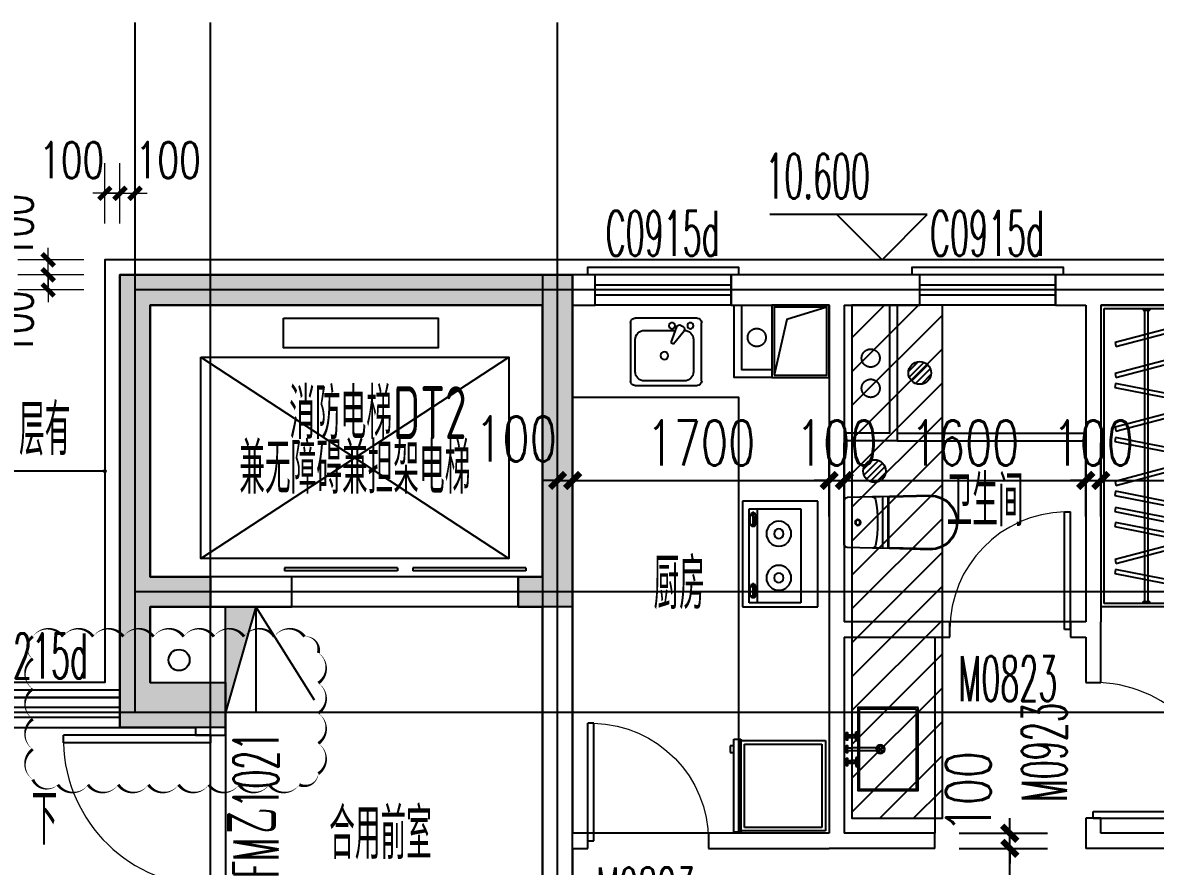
# Model space of a CAD drawing. Extents: x -129588 to 17450, y 1144 to 109436.
# Drawn here: x -9158 to -1652, y 91479 to 97069 of the extents above; entities that cross this region are included whole.
import ezdxf

# ---------------------------------------------------------------- set-up
doc = ezdxf.new("R2010")
doc.units = 0
doc.header["$LTSCALE"] = 1000
doc.header["$MEASUREMENT"] = 0
doc.linetypes.add('DASH', pattern=[0.35, 0.25, -0.1])
doc.linetypes.add('PS', pattern=[3200, 1500, -200, 1500])
for name, color, linetype in [('-消防立管', 1, 'Continuous'), ('A-EVTR', 5, 'Continuous'), ('A-Lvtry', 5, 'Continuous'), ('A-烟气道', 105, 'Continuous'), ('A-第三道尺寸线', 105, 'Continuous'), ('A-线脚看线', 9, 'Continuous'), ('A-降板区域', 251, 'Continuous'), ('DIM_ELEV', 3, 'Continuous'), ('DIM_LEAD', 3, 'Continuous'), ('DOOR_FIRE', 4, 'Continuous'), ('DOOR_FIRE_TEXT', 7, 'Continuous'), ('DOTE', 16, 'Continuous'), ('LABEL_PM', 7, 'Continuous'), ('NL', 5, 'Continuous'), ('PS', 6, 'PS'), ('PUB_HATCH', 8, 'Continuous'), ('PUB_TEXT', 7, 'Continuous'), ('WALL', 2, 'Continuous'), ('WINDOW', 4, 'Continuous'), ('WINDOW_TEXT', 7, 'Continuous'), ('剪力墙', 6, 'Continuous'), ('商业', 2, 'Continuous')]:
    doc.layers.add(name, color=color, linetype=linetype)
for name, color, linetype, plot in [('A-area(算全面积)', 21, 'Continuous', False), ('A-area(算半面积)', 23, 'Continuous', False), ('A-FUR', 8, 'Continuous', False), ('Q0420', 40, 'Continuous', False)]:
    doc.layers.add(name, color=color, linetype=linetype, plot=plot)
doc.layers.add('A-第四道尺寸线(线脚尺寸)', color=105, linetype='Continuous', lineweight=5)
doc.styles.add('_TCH_DIM', font='SIMPLEX.shx', dxfattribs={"width": 0.7, "bigfont": 'GBCBIG.shx'})
doc.styles.add('_TCH_DIM_T3', font='SIMPLEX.shx', dxfattribs={"width": 0.705882, "bigfont": 'GBCBIG.shx'})
doc.styles.add('_TCH_WINDOW', font='SIMPLEX.shx', dxfattribs={"width": 0.7, "height": 3.5, "bigfont": 'GBCBIG.shx'})
doc.styles.get("Standard").update_dxf_attribs({"font": 'gbenor.shx', "width": 0.7, "bigfont": 'gbcbig.shx'})
doc.dimstyles.new('_TCH_ARCH&&100', dxfattribs={"dimtxt": 297.5, "dimasz": 100, "dimexe": 250, "dimexo": 300, "dimgap": 100, "dimtad": 1, "dimdec": 0, "dimzin": 0, "dimdsep": 46, "dimtxsty": '_TCH_DIM_T3', "dimblk": 'ARCHTICK', "dimcen": 0.09, "dimclrt": 7, "dimazin": 2, "dimtfac": 1, "dimtdec": 0, "dimtix": 1, "dimtmove": 2, "dimatfit": 3, "dimfxl": 0, "dimtolj": 1, "dimtzin": 0, "dimarcsym": 0})
doc.dimstyles.new('_TCH_ARCH&&80', dxfattribs={"dimtxt": 238, "dimasz": 80, "dimexe": 200, "dimexo": 240, "dimgap": 80, "dimtad": 1, "dimdec": 0, "dimzin": 0, "dimdsep": 46, "dimtxsty": '_TCH_DIM_T3', "dimblk": 'ARCHTICK', "dimcen": 0.09, "dimclrt": 7, "dimazin": 2, "dimtfac": 1, "dimtdec": 0, "dimtix": 1, "dimtmove": 2, "dimatfit": 3, "dimfxl": 0, "dimtolj": 1, "dimtzin": 0, "dimarcsym": 0})

# ---------------------------------------------------------------- blocks, each defined once
blk = doc.blocks.new('zhouxianssceng0329')
at = {"layer": 'DOTE'}
for p, q in [((-8413.7, 151898.2), (-8413.7, 156469.4)), ((-7913.7, 148798.2), (-7913.7, 156469.4)), ((-5613.7, 148798.2), (-5613.7, 156469.4)), ((5501.3, 154698.2), (-8413.7, 154698.2)), ((5501.3, 152698.2), (-8413.7, 152698.2)), ((5501.3, 151898.2), (-20013.7, 151898.2))]:
    blk.add_line(p, q, dxfattribs=at)
blk = doc.blocks.new('jgjlq030328')
at = {"layer": 'PUB_HATCH'}
blk.add_hatch(color=256, dxfattribs=at).paths.add_polyline_path([(-254335, 25311.9), (-254835, 25311.9), (-254835, 28311.9), (-251835, 28311.9), (-251835, 26111.9), (-252195, 26111.9), (-252195, 26311.9), (-252035, 26311.9), (-252035, 28111.9), (-254635, 28111.9), (-254635, 26311.9), (-254235, 26311.9), (-254235, 26111.9), (-254635, 26111.9), (-254635, 25611.9), (-254135, 25611.9), (-254135, 25311.9)])
at = {"layer": '剪力墙'}
blk.add_lwpolyline([(-254335, 25311.9), (-254335, 25311.9), (-254835, 25311.9), (-254835, 28311.9), (-251835, 28311.9), (-251835, 26111.9), (-252195, 26111.9), (-252195, 26311.9), (-252035, 26311.9), (-252035, 28111.9), (-254635, 28111.9), (-254635, 26311.9), (-254235, 26311.9), (-254235, 26111.9), (-254635, 26111.9), (-254635, 25611.9), (-254135, 25611.9), (-254135, 25311.9), (-254135, 25311.9)], close=True, dxfattribs=at)
blk = doc.blocks.new('u5g')
at = {"color": 8, "linetype": 'DASH', "ltscale": 20}
for p, q in [((10502.8, 151826.4), (10512.8, 151826.4)), ((10512.8, 151826.4), (10512.8, 151776.4)), ((12177.7, 151813.9), (10512.8, 151813.9)), ((12187.8, 151826.4), (12177.7, 151826.4)), ((12177.7, 151826.4), (12177.7, 151776.4)), ((10502.8, 151776.4), (10512.8, 151776.4)), ((12177.7, 151788.9), (10512.8, 151788.9)), ((12187.8, 151776.4), (12177.7, 151776.4))]:
    blk.add_line(p, q, dxfattribs=at)
at = {"color": 8, "ltscale": 20}
for p, q in [((10607.7, 151503.4), (10772.9, 151503.4)), ((10772.9, 151503.4), (10677.8, 151484.5)), ((10677.8, 151484.5), (10677.8, 151503.4)), ((11917.6, 151531.4), (12012.7, 151550.3)), ((12082.8, 151531.4), (11917.6, 151531.4)), ((12012.7, 151550.3), (12012.7, 151531.4))]:
    blk.add_line(p, q, dxfattribs=at)
at = {"linetype": 'DASH', "ltscale": 20}
for points in [[(12207.8, 152126.4), (10482.8, 152126.4), (10482.8, 151476.4), (12207.8, 151476.4)], [(10502.8, 151531.4), (11355.3, 151531.4), (11355.3, 151511.4), (10502.8, 151511.4)], [(11335.3, 151511.4), (12187.8, 151511.4), (12187.8, 151491.4), (11335.3, 151491.4)]]:
    blk.add_lwpolyline(points, close=True, dxfattribs=at)
blk.add_lwpolyline([(12187.8, 151476.4), (12187.8, 152106.4), (10502.8, 152106.4), (10502.8, 151476.4)], dxfattribs=at)
at = {"color": 8, "linetype": 'DASH', "ltscale": 20}
for points in [[(10603.3, 151578.7), (10696.8, 152026.6), (10719.8, 152021.8), (10626.3, 151573.9)], [(10780.1, 151578.7), (10873.6, 152026.6), (10896.6, 152021.8), (10803.1, 151573.9)], [(11001.3, 151572.3), (10930.5, 152024.3), (10953.7, 152028), (11024.5, 151576)], [(11087.5, 151578.7), (11181, 152026.6), (11204, 152021.8), (11110.4, 151573.9)], [(11310.5, 151572.3), (11239.7, 152024.3), (11262.9, 152028), (11333.7, 151576)], [(11396.6, 151578.7), (11490.1, 152026.6), (11513.1, 152021.8), (11419.6, 151573.9)], [(11617.8, 151572.3), (11547, 152024.3), (11570.2, 152028), (11641, 151576)], [(11711, 151572.3), (11640.2, 152024.3), (11663.4, 152028), (11734.2, 151576)], [(11796.6, 151572.3), (11725.8, 152024.3), (11749, 152028), (11819.8, 151576)], [(11842.7, 151578.7), (11936.3, 152026.6), (11959.3, 152021.8), (11865.7, 151573.9)], [(12064, 151572.3), (11993.2, 152024.3), (12016.4, 152028), (12087.2, 151576)]]:
    blk.add_lwpolyline(points, close=True, dxfattribs=at)
blk = doc.blocks.new('A$C2EEA3612')
at = {"linetype": 'Continuous'}
for p, q in [((-180, 570), (-172.9, 299.7)), ((-175, 570.2), (-168, 299.8)), ((175, 570.2), (168, 299.8)), ((180, 570), (172.9, 299.7)), ((-172.9, 299.7), (-171.1, 240)), ((-171.6, 255), (171.6, 255)), ((-171.1, 240), (-169.5, 186.6)), ((-163, 295), (163, 295)), ((-163, 290), (163, 290)), ((171.1, 240), (169.5, 186.6)), ((172.9, 299.7), (171.1, 240)), ((-169.5, 186.6), (-165.6, 19.4)), ((169.5, 186.6), (165.6, 19.4)), ((-145.6, 0), (145.6, 0))]:
    blk.add_line(p, q, dxfattribs=at)
for radius in [20, 15]:
    blk.add_circle((0, 90), radius, dxfattribs=at)
for centre, radius, start, end in [((0, 570), 180, 0, 180), ((0, 570), 175, 0, 180), ((-163, 300), 10, 181.7534, 270), ((-163, 300), 5, 181.7534, 270), ((163, 300), 5, 270, 358.2466), ((163, 300), 10, 270, 358.2466), ((-149.5, 187.2), 20, 99.85566, 181.7534), ((0, -673.3), 893.4, 80.14434, 99.85566), ((149.5, 187.2), 20, 358.2466, 80.14434), ((-145.6, 20), 20, 181.7534, 270), ((145.6, 20), 20, 270, 358.2466)]:
    blk.add_arc(centre, radius, start, end, dxfattribs=at)
blk = doc.blocks.new('g3wr')
at = {"color": 251}
blk.add_wipeout([(92376.5, 176270.3), (92376.5, 176416), (92376.5, 176561.6), (92382.1, 176575.5), (92395.9, 176581.5), (92459.4, 176583.5), (92576.3, 176580.9), (92666.2, 176588.6), (92736.4, 176588), (92946.5, 176596), (92946.5, 176591), (93056.8, 176558.2), (93056.8, 176558.2), (93126.5, 176416), (93075.6, 176297.8), (92946.5, 176236), (92831.5, 176244.5), (92676.2, 176243), (92576.3, 176251), (92395.9, 176250.4)], dxfattribs=at)
at = {"xscale": -1, "rotation": 270}
blk.add_blockref('A$C2EEA3612', (92376.5, 176416), dxfattribs=at)
blk = doc.blocks.new('A$C12CE3BE6')
at = {"ltscale": 10}
for p, q in [((180, 469), (200, 469)), ((184.5, 442), (184.5, 469)), ((195.5, 442), (195.5, 469)), ((285.2, 469), (265.2, 469)), ((370, 469), (350, 469)), ((354.5, 442), (354.5, 469)), ((365.5, 442), (365.5, 469)), ((220, 412), (160, 412)), ((160, 412), (160, 405)), ((220, 405), (160, 405)), ((180, 412), (180, 435)), ((182.5, 422), (182.5, 442)), ((197.5, 442), (182.5, 442)), ((197.5, 422), (182.5, 422)), ((187, 412), (187, 422)), ((193, 412), (193, 422)), ((197.5, 422), (197.5, 442)), ((200, 412), (200, 435)), ((220, 405), (220, 412)), ((265.2, 260), (265.2, 435)), ((285.2, 260), (285.2, 435)), ((330, 412), (390, 412)), ((330, 405), (330, 412)), ((330, 405), (390, 405)), ((350, 412), (350, 435)), ((352.5, 422), (352.5, 442)), ((352.5, 442), (367.5, 442)), ((352.5, 422), (367.5, 422)), ((357, 412), (357, 422)), ((363, 412), (363, 422)), ((367.5, 422), (367.5, 442)), ((370, 412), (370, 435)), ((390, 412), (390, 405))]:
    blk.add_line(p, q, dxfattribs=at)
for p, q in [((260.9, 235.9), (289.1, 264.1)), ((260.9, 264.1), (289.1, 235.9))]:
    blk.add_line(p, q)
for points in [[(200, 435), (200, 469), (215, 469), (215, 475), (165, 475), (165, 469), (180, 469), (180, 435)], [(285.2, 435), (285.2, 469), (299.8, 469), (299.8, 475), (250.2, 475), (250.2, 469), (265.2, 469), (265.2, 435)], [(370, 435), (370, 469), (385, 469), (385, 475), (335, 475), (335, 469), (350, 469), (350, 435)]]:
    blk.add_lwpolyline(points, dxfattribs=at)
for points in [[(0, 0), (0, 400), (550, 400), (550, 0)], [(10, 10), (10, 390), (540, 390), (540, 10)]]:
    blk.add_lwpolyline(points, close=True)
for centre in [(190, 408.5), (360, 408.5)]:
    blk.add_circle(centre, 3.5, dxfattribs=at)
for radius in [29.1, 20]:
    blk.add_circle((275, 250), radius)
blk.add_arc((275.2, 260), 10, 180, 0, dxfattribs=at)
blk = doc.blocks.new('zt1')
at = {"layer": 'A-Lvtry', "linetype": 'Continuous'}
for p, q in [((-700, 0), (0, 0)), ((-700, -500), (-700, 0)), ((0, 0), (0, -500)), ((0, -500), (-700, -500))]:
    blk.add_line(p, q, dxfattribs=at)
at = {"layer": 'A-Lvtry'}
for p, q in [((-673.5, -113.1), (-673.5, -455.5)), ((-50.7, -113.1), (-673.5, -113.1)), ((-50.7, -455.5), (-50.7, -113.1)), ((-673.5, -399.8), (-50.7, -399.8)), ((-640.9, -422.1), (-640.8, -433.8)), ((-565.7, -431.5), (-630.4, -431.5)), ((-630.4, -431.5), (-630.4, -448.2)), ((-630.4, -448.2), (-565.7, -448.2)), ((-565.7, -448.2), (-565.7, -431.5)), ((-549.1, -423.2), (-549.1, -433.7)), ((-167.9, -422.1), (-167.8, -433.8)), ((-157.4, -431.5), (-157.4, -448.2)), ((-92.7, -431.5), (-157.4, -431.5)), ((-157.4, -448.2), (-92.7, -448.2)), ((-92.7, -448.2), (-92.7, -431.5)), ((-76.1, -423.2), (-76.1, -433.7)), ((-673.5, -455.5), (-50.7, -455.5))]:
    blk.add_line(p, q, dxfattribs=at)
for points in [[(-549.1, -423.2, 0.259034), (-551, -419.8, 0.076276), (-562.5, -414.9, 0.036515), (-576.1, -412.4, 0.026615), (-594.9, -411.4, 0.026615), (-613.8, -412.4, 0.036515), (-627.3, -414.9, 0.076276), (-638.9, -419.8, 0.259034), (-640.8, -423.2, 0.078462), (-640.6, -424.5, 0.056762)], [(-549.1, -433.7, 0.259034), (-551, -430.3, 0.076276), (-562.5, -425.4, 0.036515), (-576.1, -422.9, 0.026615), (-594.9, -421.9, 0.026615), (-613.8, -422.9, 0.036515), (-627.3, -425.4, 0.076276), (-638.9, -430.3, 0.259034), (-640.8, -433.7, 0.259034), (-638.9, -437.2, 0.056762), (-630.4, -441.2, 0.036515)], [(-565.7, -442.9, 0.008736), (-562.5, -442.1, 0.076276), (-551, -437.2, 0.259034), (-549.1, -433.7, 0.259034)], [(-76.1, -423.2, 0.259034), (-78, -419.8, 0.076276), (-89.5, -414.9, 0.036515), (-103.1, -412.4, 0.026615), (-121.9, -411.4, 0.026615), (-140.8, -412.4, 0.036515), (-154.3, -414.9, 0.076276), (-165.9, -419.8, 0.259034), (-167.8, -423.2, 0.078462), (-167.6, -424.5, 0.056762)], [(-76.1, -433.7, 0.259034), (-78, -430.3, 0.076276), (-89.5, -425.4, 0.036515), (-103.1, -422.9, 0.026615), (-121.9, -421.9, 0.026615), (-140.8, -422.9, 0.036515), (-154.3, -425.4, 0.076276), (-165.9, -430.3, 0.259034), (-167.8, -433.7, 0.259034), (-165.9, -437.2, 0.056762), (-157.4, -441.2, 0.036515)], [(-92.7, -442.9, 0.008736), (-89.5, -442.1, 0.076276), (-78, -437.2, 0.259034), (-76.1, -433.7, 0.259034)]]:
    blk.add_lwpolyline(points, format="xyb", dxfattribs=at)
at = {"layer": 'A-Lvtry', "linetype": 'Continuous'}
for centre, radius in [((-508.4, -258.5), 82.5), ((-215.8, -258.5), 82.5), ((-508.4, -258.5), 31.6), ((-215.8, -258.5), 31.6)]:
    blk.add_circle(centre, radius, dxfattribs=at)
at = {"layer": 'A-Lvtry', "width": 0.8, "flags": 9}
for tag in ['YSIZE', 'XSIZE']:
    blk.add_attdef(tag, (-350, 0), '', height=0.5, dxfattribs=at)
blk = doc.blocks.new('t4')
at = {"layer": 'A-Lvtry'}
for p, q in [((3876514.8, 2551819.5), (3876514.8, 2552229.1)), ((3876545.3, 2552259.6), (3876931.4, 2552259.6)), ((3876819.6, 2552205.6), (3876606.3, 2552205.6)), ((3876961.9, 2552229.1), (3876961.9, 2551819.5)), ((3876545.3, 2552144.6), (3876545.3, 2551880.5)), ((3876790.3, 2552072.2), (3876875.1, 2552142)), ((3876913.8, 2552122.3), (3876905.6, 2552136.5)), ((3876800.4, 2552054.6), (3876790.3, 2552072.2)), ((3876903.3, 2552093.1), (3876800.4, 2552054.6)), ((3876880.6, 2551880.5), (3876880.6, 2552084.6)), ((3876606.3, 2551819.5), (3876819.6, 2551819.5)), ((3876931.4, 2551789), (3876545.3, 2551789))]:
    blk.add_line(p, q, dxfattribs=at)
for centre, major_axis, start_param, end_param in [((3876545.3, 2552229.1), (-21.6, 21.6), -0.785398, 0.785398), ((3876606.3, 2552144.6), (-43.1, 43.1), -0.785398, 0.785398), ((3876819.6, 2552144.6), (43.1, 43.1), 5.497787, 7.068583), ((3876911.1, 2552185.3), (-14.4, 14.4), 4.712389, 10.995574), ((3876931.4, 2552229.1), (-21.6, 21.6), 3.926991, 5.497787), ((3876888, 2552126.3), (14.4, 14.4), 6.021386, 7.757331), ((3876896.2, 2552112.2), (-14.4, 14.4), 2.714645, 4.45059), ((3876713, 2552012.6), (18, 18), 6.283185283897186, 12.56637059107677), ((3876911.1, 2552063.4), (14.4, 14.4), 6.283185283893945, 12.56637059107353), ((3876545.3, 2551819.5), (21.6, 21.6), 2.356194, 3.926991), ((3876606.3, 2551880.5), (-43.1, 43.1), 0.785398, 2.356194), ((3876819.6, 2551880.5), (-43.1, 43.1), 2.356194, 3.926991), ((3876931.4, 2551819.5), (-21.6, 21.6), 2.356194, 3.926991)]:
    blk.add_ellipse(centre, major_axis=major_axis, ratio=1, start_param=start_param, end_param=end_param, dxfattribs=at)
blk = doc.blocks.new('BX1')
at = {"layer": 'A-Lvtry'}
for p, q in [((-560, 8), (-607.7, 8)), ((-607.7, 8), (-607.7, -608)), ((-560, -608), (-560, 8)), ((0, 0), (-560, 0)), ((0, -600), (0, 0)), ((-560, 0), (-560, -600)), ((-24, -24), (-536, -24)), ((-536, -24), (-536, -576)), ((-24, -576), (-24, -24)), ((-631.1, -564.3), (-631.1, -520)), ((-631.1, -520), (-607.7, -520)), ((-607.7, -520), (-607.7, -564.3)), ((-607.7, -564.3), (-631.1, -564.3)), ((-560, -600), (0, -600)), ((-536, -576), (-24, -576)), ((-607.7, -608), (-560, -608))]:
    blk.add_line(p, q, dxfattribs=at)
blk = doc.blocks.new('$DorLib2D$00000001')
for p, q in [((0.45, 0.975), (0.5, 0.975)), ((0.45, 0), (0.45, 0.975)), ((0.5, 0), (0.5, 0.975)), ((0.5, 0), (0.45, 0))]:
    blk.add_line(p, q)
at = {"lineweight": 13}
blk.add_arc((0.475, 0), 0.975, 91.46928, 180, dxfattribs=at)
blk = doc.blocks.new('$TCHSYS$WIN2D')
for p, q in [((-0.5, 0.5), (0.5, 0.5)), ((-0.5, 0.5), (-0.5, -0.5)), ((0.5, 0.5), (0.5, -0.5)), ((0.5, 0.1667), (-0.5, 0.1667)), ((0.5, -0.1667), (-0.5, -0.1667)), ((-0.5, -0.5), (0.5, -0.5))]:
    blk.add_line(p, q)
blk = doc.blocks.new('_ArchTick')
at = {"color": 0, "linetype": 'ByBlock', "const_width": 0.4}
blk.add_lwpolyline([(-0.5, -0.5), (0.5, 0.5)], dxfattribs=at)
blk = doc.blocks.new('*D1104')
at = {"layer": 'A-第三道尺寸线', "color": 0, "lineweight": -2, "transparency": 16777216}
for p, q in [((7465.5, 182311.7), (7465.5, 182799.5)), ((10865.5, 182311.7), (10865.5, 182799.5)), ((7465.5, 182549.5), (10865.5, 182549.5))]:
    blk.add_line(p, q, dxfattribs=at)
at = {"layer": 'Defpoints', "color": 0, "transparency": 16777216}
for p in [(10865.5, 182549.5), (7465.5, 182011.7), (10865.5, 182011.7)]:
    blk.add_point(p, dxfattribs=at)
at = {"layer": 'A-第三道尺寸线', "color": 0, "lineweight": -2, "transparency": 16777216, "xscale": 100, "yscale": 100, "zscale": 100, "rotation": 180}
blk.add_blockref('_ArchTick', (7465.5, 182549.5), dxfattribs=at)
at = {"layer": 'A-第三道尺寸线', "color": 0, "lineweight": -2, "transparency": 16777216, "xscale": 100, "yscale": 100, "zscale": 100}
blk.add_blockref('_ArchTick', (10865.5, 182549.5), dxfattribs=at)
at = {"layer": 'A-第三道尺寸线', "color": 7, "transparency": 16777216, "insert": (9165.5, 182798.3), "char_height": 297.5, "attachment_point": 5, "style": '_TCH_DIM_T3'}
blk.add_mtext('\\A1;3400', dxfattribs=at)
blk = doc.blocks.new('*D1105')
at = {"layer": 'A-第三道尺寸线', "color": 0, "lineweight": -2, "transparency": 16777216}
for p, q in [((7365.5, 182311.7), (7365.5, 182799.5)), ((7465.5, 182311.7), (7465.5, 182799.5)), ((7365.5, 182549.5), (7265.5, 182549.5)), ((7365.5, 182549.5), (7465.5, 182549.5)), ((7465.5, 182549.5), (7565.5, 182549.5))]:
    blk.add_line(p, q, dxfattribs=at)
at = {"layer": 'Defpoints', "color": 0, "transparency": 16777216}
for p in [(7465.5, 182549.5), (7365.5, 182011.7), (7465.5, 182011.7)]:
    blk.add_point(p, dxfattribs=at)
at = {"layer": 'A-第三道尺寸线', "color": 0, "lineweight": -2, "transparency": 16777216, "xscale": 100, "yscale": 100, "zscale": 100}
blk.add_blockref('_ArchTick', (7365.5, 182549.5), dxfattribs=at)
at = {"layer": 'A-第三道尺寸线', "color": 0, "lineweight": -2, "transparency": 16777216, "xscale": 100, "yscale": 100, "zscale": 100, "rotation": 180}
blk.add_blockref('_ArchTick', (7465.5, 182549.5), dxfattribs=at)
at = {"layer": 'A-第三道尺寸线', "color": 7, "transparency": 16777216, "insert": (7415.5, 182798.3), "char_height": 297.5, "attachment_point": 5, "style": '_TCH_DIM_T3'}
blk.add_mtext('\\A1;100', dxfattribs=at)
blk = doc.blocks.new('*D1106')
at = {"layer": 'A-第三道尺寸线', "color": 0, "lineweight": -2, "transparency": 16777216}
for p, q in [((5765.5, 182311.7), (5765.5, 182799.5)), ((7365.5, 182311.7), (7365.5, 182799.5)), ((5765.5, 182549.5), (7365.5, 182549.5))]:
    blk.add_line(p, q, dxfattribs=at)
at = {"layer": 'Defpoints', "color": 0, "transparency": 16777216}
for p in [(7365.5, 182549.5), (5765.5, 182011.7), (7365.5, 182011.7)]:
    blk.add_point(p, dxfattribs=at)
at = {"layer": 'A-第三道尺寸线', "color": 0, "lineweight": -2, "transparency": 16777216, "xscale": 100, "yscale": 100, "zscale": 100, "rotation": 180}
blk.add_blockref('_ArchTick', (5765.5, 182549.5), dxfattribs=at)
at = {"layer": 'A-第三道尺寸线', "color": 0, "lineweight": -2, "transparency": 16777216, "xscale": 100, "yscale": 100, "zscale": 100}
blk.add_blockref('_ArchTick', (7365.5, 182549.5), dxfattribs=at)
at = {"layer": 'A-第三道尺寸线', "color": 7, "transparency": 16777216, "insert": (6565.5, 182798.3), "char_height": 297.5, "attachment_point": 5, "style": '_TCH_DIM_T3'}
blk.add_mtext('\\A1;1600', dxfattribs=at)
blk = doc.blocks.new('*D1107')
at = {"layer": 'A-第三道尺寸线', "color": 0, "lineweight": -2, "transparency": 16777216}
for p, q in [((5665.5, 182311.7), (5665.5, 182799.5)), ((5765.5, 182311.7), (5765.5, 182799.5)), ((5665.5, 182549.5), (5565.5, 182549.5)), ((5665.5, 182549.5), (5765.5, 182549.5)), ((5765.5, 182549.5), (5865.5, 182549.5))]:
    blk.add_line(p, q, dxfattribs=at)
at = {"layer": 'Defpoints', "color": 0, "transparency": 16777216}
for p in [(5765.5, 182549.5), (5665.5, 182011.7), (5765.5, 182011.7)]:
    blk.add_point(p, dxfattribs=at)
at = {"layer": 'A-第三道尺寸线', "color": 0, "lineweight": -2, "transparency": 16777216, "xscale": 100, "yscale": 100, "zscale": 100}
blk.add_blockref('_ArchTick', (5665.5, 182549.5), dxfattribs=at)
at = {"layer": 'A-第三道尺寸线', "color": 0, "lineweight": -2, "transparency": 16777216, "xscale": 100, "yscale": 100, "zscale": 100, "rotation": 180}
blk.add_blockref('_ArchTick', (5765.5, 182549.5), dxfattribs=at)
at = {"layer": 'A-第三道尺寸线', "color": 7, "transparency": 16777216, "insert": (5715.5, 182798.3), "char_height": 297.5, "attachment_point": 5, "style": '_TCH_DIM_T3'}
blk.add_mtext('\\A1;100', dxfattribs=at)
blk = doc.blocks.new('*D1108')
at = {"layer": 'A-第三道尺寸线', "color": 0, "lineweight": -2, "transparency": 16777216}
for p, q in [((3965.5, 182311.7), (3965.5, 182799.5)), ((5665.5, 182311.7), (5665.5, 182799.5)), ((3965.5, 182549.5), (5665.5, 182549.5))]:
    blk.add_line(p, q, dxfattribs=at)
at = {"layer": 'Defpoints', "color": 0, "transparency": 16777216}
for p in [(5665.5, 182549.5), (3965.5, 182011.7), (5665.5, 182011.7)]:
    blk.add_point(p, dxfattribs=at)
at = {"layer": 'A-第三道尺寸线', "color": 0, "lineweight": -2, "transparency": 16777216, "xscale": 100, "yscale": 100, "zscale": 100, "rotation": 180}
blk.add_blockref('_ArchTick', (3965.5, 182549.5), dxfattribs=at)
at = {"layer": 'A-第三道尺寸线', "color": 0, "lineweight": -2, "transparency": 16777216, "xscale": 100, "yscale": 100, "zscale": 100}
blk.add_blockref('_ArchTick', (5665.5, 182549.5), dxfattribs=at)
at = {"layer": 'A-第三道尺寸线', "color": 7, "transparency": 16777216, "insert": (4815.5, 182798.3), "char_height": 297.5, "attachment_point": 5, "style": '_TCH_DIM_T3'}
blk.add_mtext('\\A1;1700', dxfattribs=at)
blk = doc.blocks.new('*D1109')
at = {"layer": 'A-第三道尺寸线', "color": 0, "lineweight": -2, "transparency": 16777216}
for p, q in [((3865.5, 182311.7), (3865.5, 182799.5)), ((3965.5, 182311.7), (3965.5, 182799.5)), ((3865.5, 182549.5), (3765.5, 182549.5)), ((3865.5, 182549.5), (3965.5, 182549.5)), ((3965.5, 182549.5), (4065.5, 182549.5))]:
    blk.add_line(p, q, dxfattribs=at)
at = {"layer": 'Defpoints', "color": 0, "transparency": 16777216}
for p in [(3965.5, 182549.5), (3865.5, 182011.7), (3965.5, 182011.7)]:
    blk.add_point(p, dxfattribs=at)
at = {"layer": 'A-第三道尺寸线', "color": 0, "lineweight": -2, "transparency": 16777216, "xscale": 100, "yscale": 100, "zscale": 100}
blk.add_blockref('_ArchTick', (3865.5, 182549.5), dxfattribs=at)
at = {"layer": 'A-第三道尺寸线', "color": 0, "lineweight": -2, "transparency": 16777216, "xscale": 100, "yscale": 100, "zscale": 100, "rotation": 180}
blk.add_blockref('_ArchTick', (3965.5, 182549.5), dxfattribs=at)
at = {"layer": 'A-第三道尺寸线', "color": 7, "transparency": 16777216, "insert": (3590.5, 182824.5), "char_height": 297.5, "attachment_point": 5, "style": '_TCH_DIM_T3'}
blk.add_mtext('\\A1;100', dxfattribs=at)
blk = doc.blocks.new('*D1111')
at = {"layer": 'A-第三道尺寸线', "color": 0, "lineweight": -2, "transparency": 16777216}
for p, q in [((6527.5, 180111.7), (7112.2, 180111.7)), ((6862.2, 178011.7), (6862.2, 180111.7)), ((6527.5, 178011.7), (7112.2, 178011.7))]:
    blk.add_line(p, q, dxfattribs=at)
at = {"layer": 'Defpoints', "color": 0, "transparency": 16777216}
for p in [(6227.5, 180111.7), (6862.2, 180111.7), (6227.5, 178011.7)]:
    blk.add_point(p, dxfattribs=at)
at = {"layer": 'A-第三道尺寸线', "color": 0, "lineweight": -2, "transparency": 16777216, "xscale": 100, "yscale": 100, "zscale": 100}
for p, rotation in [((6862.2, 180111.7), 90), ((6862.2, 178011.7), 270)]:
    blk.add_blockref('_ArchTick', p, dxfattribs=dict(at, rotation=rotation))
at = {"layer": 'A-第三道尺寸线', "color": 7, "transparency": 16777216, "insert": (6613.5, 179061.7), "char_height": 297.5, "attachment_point": 5, "rotation": 90, "style": '_TCH_DIM_T3'}
blk.add_mtext('\\A1;2100', dxfattribs=at)
blk = doc.blocks.new('*D1112')
at = {"layer": 'A-第三道尺寸线', "color": 0, "lineweight": -2, "transparency": 16777216}
for p, q in [((6862.2, 180211.5), (6862.2, 180311.5)), ((6527.5, 180211.5), (7112.2, 180211.5)), ((6862.2, 180111.7), (6862.2, 180211.5)), ((6527.5, 180111.7), (7112.2, 180111.7)), ((6862.2, 180111.7), (6862.2, 180011.7))]:
    blk.add_line(p, q, dxfattribs=at)
at = {"layer": 'Defpoints', "color": 0, "transparency": 16777216}
for p in [(6227.5, 180211.5), (6862.2, 180211.5), (6227.5, 180111.7)]:
    blk.add_point(p, dxfattribs=at)
at = {"layer": 'A-第三道尺寸线', "color": 0, "lineweight": -2, "transparency": 16777216, "xscale": 100, "yscale": 100, "zscale": 100}
for p, rotation in [((6862.2, 180211.5), 270), ((6862.2, 180111.7), 90)]:
    blk.add_blockref('_ArchTick', p, dxfattribs=dict(at, rotation=rotation))
at = {"layer": 'A-第三道尺寸线', "color": 7, "transparency": 16777216, "insert": (6587.2, 180486.5), "char_height": 297.5, "attachment_point": 5, "rotation": 90, "style": '_TCH_DIM_T3'}
blk.add_mtext('\\A1;100', dxfattribs=at)
blk = doc.blocks.new('ssxianjiao0329')
at = {"layer": 'A-线脚看线'}
for points in [[(-5413.7, 154798.2), (-5413.7, 154848.2), (-4413.7, 154848.2), (-4413.7, 154798.2)], [(-3263.7, 154798.2), (-3263.7, 154848.2), (-2263.7, 154848.2), (-2263.7, 154798.2)], [(-9763.7, 151998.2), (-9763.7, 152048.2), (-8513.7, 152048.2)]]:
    blk.add_lwpolyline(points, dxfattribs=at)
blk = doc.blocks.new('$DORLIB2D$00000127')
at = {"color": 0}
for points in [[(-0.5333, 0.7949), (-0.5333, 0.6904)], [(-0.0333, 0.7949), (-0.5333, 0.7949)], [(-0.0333, 0.7949), (-0.0333, 0.6904)], [(0.5333, 0.7949), (0.0333, 0.7949)], [(0.0333, 0.7949), (0.0333, 0.6904)], [(0.5333, 0.7949), (0.5333, 0.6904)], [(-0.0333, 0.6904), (-0.5333, 0.6904)], [(0.5333, 0.6904), (0.0333, 0.6904)], [(0.5, 0.5), (-0.5, 0.5)]]:
    blk.add_lwpolyline(points, dxfattribs=at)
blk = doc.blocks.new('3-122')
at = {"layer": 'A-area(算全面积)'}
blk.add_lwpolyline([(-130072, 93198.2), (-130072, 92698.2), (-129572, 92698.2), (-129572, 90598.2), (-128872, 90598.2), (-128872, 89498.2), (-127472, 89498.2), (-127472, 93198.2)], close=True, dxfattribs=at)
at = {"layer": 'A-EVTR'}
for points in [[(-129187.8, 95110.6), (-128163.7, 95110.6), (-128163.7, 94914.5), (-129187.8, 94914.5)], [(-129736.7, 94852.9), (-127695.2, 94852.9), (-127695.2, 93518.3), (-129736.7, 93518.3)]]:
    blk.add_lwpolyline(points, close=True, dxfattribs=at)
for points in [[(-129736.7, 93518.3), (-127695.2, 94852.9)], [(-129736.7, 94852.9), (-127695.2, 93518.3)]]:
    blk.add_lwpolyline(points, dxfattribs=at)
at = {"layer": 'WALL'}
for p, q in [((-130272, 95398.2), (-127272, 95398.2)), ((-130272, 93298.2), (-130272, 95398.2)), ((-127272, 93298.2), (-127272, 95398.2)), ((-130072, 95198.2), (-127472, 95198.2)), ((-130072, 93398.2), (-130072, 95198.2)), ((-127472, 93398.2), (-127472, 95198.2)), ((-129132, 93398.2), (-130072, 93398.2)), ((-129132, 93198.2), (-129132, 93398.2)), ((-127472, 93398.2), (-127632, 93398.2)), ((-127632, 93398.2), (-127632, 93198.2)), ((-130272, 92598.2), (-130272, 93298.2)), ((-127272, 89298.2), (-127272, 93298.2)), ((-130072, 93198.2), (-129132, 93198.2)), ((-130072, 92698.2), (-130072, 93198.2)), ((-127632, 93198.2), (-127472, 93198.2)), ((-127472, 89498.2), (-127472, 93198.2)), ((-130072, 92698.2), (-129572, 92698.2)), ((-129572, 92348.2), (-129572, 92698.2)), ((-130272, 92598.2), (-130272, 92398.2)), ((-130272, 92398.2), (-130172, 92398.2)), ((-130172, 92398.2), (-129772, 92398.2)), ((-129772, 92398.2), (-129772, 92348.2)), ((-129772, 92348.2), (-129572, 92348.2))]:
    blk.add_line(p, q, dxfattribs=at)
at = {"layer": 'DOOR_FIRE', "xscale": 1000, "yscale": 1000, "zscale": 200, "rotation": 90}
blk.add_blockref('$DorLib2D$00000001', (-129672, 91848.2), dxfattribs=at)
at = {"layer": 'WINDOW', "xscale": 1500, "yscale": 200, "zscale": 1500}
blk.add_blockref('$DORLIB2D$00000127', (-128382, 93298.2), dxfattribs=at)
at = {"layer": 'WINDOW'}
ref = blk.add_blockref('$TCHSYS$WIN2D', (-130872, 92498.2), dxfattribs=dict(at, xscale=1200, yscale=-200, zscale=1200))
ref.add_attrib('A', 'C1215d', (-131239.5, 92724.5), dxfattribs={"layer": 'WINDOW_TEXT', "height": 297.5, "style": '_TCH_WINDOW', "width": 0.494118})
at = {"layer": 'DOOR_FIRE_TEXT', "style": '_TCH_WINDOW'}
for s, height, width, p in [('1021', 297.5, 0.494118, (-129222, 91867.7)), ('乙', 337.6, 0.7, (-129222, 91695.7)), ('FM', 297.5, 0.494118, (-129222, 91401.7))]:
    blk.add_text(s, height=height, rotation=90, dxfattribs=dict(at, width=width)).set_placement(p)
at = {"layer": 'PUB_TEXT', "width": 0.7}
for s, height, p in [('消防电梯', 337.59, (-129150.1, 94310.2)), ('DT2', 350, (-128462, 94310.2)), ('兼无障碍兼担架电梯', 337.59, (-129481.1, 93948)), ('合用前室', 337.59, (-128885.7, 91526.4))]:
    blk.add_text(s, height=height, dxfattribs=at).set_placement(p)
at = {"layer": 'PUB_TEXT', "style": '_TCH_DIM', "width": 0.7}
blk.add_text('下', height=337.6, dxfattribs=at).set_placement((-130857, 91623.2))
blk = doc.blocks.new('*D1577')
at = {"layer": 'A-第四道尺寸线(线脚尺寸)', "color": 0, "lineweight": -2, "transparency": 16777216}
for p, q in [((-8989.3, 95398.2), (-8989.3, 95478.2)), ((-8753.7, 95398.2), (-9189.3, 95398.2)), ((-8989.3, 95298.2), (-8989.3, 95398.2)), ((-8753.7, 95298.2), (-9189.3, 95298.2)), ((-8989.3, 95298.2), (-8989.3, 95218.2))]:
    blk.add_line(p, q, dxfattribs=at)
at = {"layer": 'Defpoints', "color": 0, "transparency": 16777216}
for p in [(-8989.3, 95398.2), (-8513.7, 95398.2), (-8513.7, 95298.2)]:
    blk.add_point(p, dxfattribs=at)
at = {"layer": 'A-第四道尺寸线(线脚尺寸)', "color": 0, "lineweight": -2, "transparency": 16777216, "xscale": 80, "yscale": 80, "zscale": 80}
for p, rotation in [((-8989.3, 95398.2), 270), ((-8989.3, 95298.2), 90)]:
    blk.add_blockref('_ArchTick', p, dxfattribs=dict(at, rotation=rotation))
at = {"layer": 'A-第四道尺寸线(线脚尺寸)', "color": 7, "transparency": 16777216, "insert": (-9209.3, 95078.2), "char_height": 238, "attachment_point": 5, "rotation": 90, "style": '_TCH_DIM_T3'}
blk.add_mtext('\\A1;100', dxfattribs=at)
blk = doc.blocks.new('*D1578')
at = {"layer": 'A-第四道尺寸线(线脚尺寸)', "color": 0, "lineweight": -2, "transparency": 16777216}
for p, q in [((-8989.3, 95498.2), (-8989.3, 95578.2)), ((-8753.7, 95498.2), (-9189.3, 95498.2)), ((-8989.3, 95398.2), (-8989.3, 95498.2)), ((-8753.7, 95398.2), (-9189.3, 95398.2)), ((-8989.3, 95398.2), (-8989.3, 95318.2))]:
    blk.add_line(p, q, dxfattribs=at)
at = {"layer": 'Defpoints', "color": 0, "transparency": 16777216}
for p in [(-8989.3, 95498.2), (-8513.7, 95498.2), (-8513.7, 95398.2)]:
    blk.add_point(p, dxfattribs=at)
at = {"layer": 'A-第四道尺寸线(线脚尺寸)', "color": 0, "lineweight": -2, "transparency": 16777216, "xscale": 80, "yscale": 80, "zscale": 80}
for p, rotation in [((-8989.3, 95498.2), 270), ((-8989.3, 95398.2), 90)]:
    blk.add_blockref('_ArchTick', p, dxfattribs=dict(at, rotation=rotation))
at = {"layer": 'A-第四道尺寸线(线脚尺寸)', "color": 7, "transparency": 16777216, "insert": (-9209.3, 95718.2), "char_height": 238, "attachment_point": 5, "rotation": 90, "style": '_TCH_DIM_T3'}
blk.add_mtext('\\A1;100', dxfattribs=at)
blk = doc.blocks.new('*D1579')
at = {"layer": 'A-第四道尺寸线(线脚尺寸)', "color": 0, "lineweight": -2, "transparency": 16777216}
for p, q in [((-8613.7, 95738.2), (-8613.7, 96138.6)), ((-8513.7, 95738.2), (-8513.7, 96138.6)), ((-8613.7, 95938.6), (-8693.7, 95938.6)), ((-8613.7, 95938.6), (-8513.7, 95938.6)), ((-8513.7, 95938.6), (-8433.7, 95938.6))]:
    blk.add_line(p, q, dxfattribs=at)
at = {"layer": 'Defpoints', "color": 0, "transparency": 16777216}
for p in [(-8513.7, 95938.6), (-8613.7, 95498.2), (-8513.7, 95498.2)]:
    blk.add_point(p, dxfattribs=at)
at = {"layer": 'A-第四道尺寸线(线脚尺寸)', "color": 0, "lineweight": -2, "transparency": 16777216, "xscale": 80, "yscale": 80, "zscale": 80}
blk.add_blockref('_ArchTick', (-8613.7, 95938.6), dxfattribs=at)
at = {"layer": 'A-第四道尺寸线(线脚尺寸)', "color": 0, "lineweight": -2, "transparency": 16777216, "xscale": 80, "yscale": 80, "zscale": 80, "rotation": 180}
blk.add_blockref('_ArchTick', (-8513.7, 95938.6), dxfattribs=at)
at = {"layer": 'A-第四道尺寸线(线脚尺寸)', "color": 7, "transparency": 16777216, "insert": (-8833.7, 96158.6), "char_height": 238, "attachment_point": 5, "style": '_TCH_DIM_T3'}
blk.add_mtext('\\A1;100', dxfattribs=at)
blk = doc.blocks.new('*D1580')
at = {"layer": 'A-第四道尺寸线(线脚尺寸)', "color": 0, "lineweight": -2, "transparency": 16777216}
for p, q in [((-8513.7, 95738.2), (-8513.7, 96138.6)), ((-8413.7, 95738.2), (-8413.7, 96138.6)), ((-8513.7, 95938.6), (-8593.7, 95938.6)), ((-8513.7, 95938.6), (-8413.7, 95938.6)), ((-8413.7, 95938.6), (-8333.7, 95938.6))]:
    blk.add_line(p, q, dxfattribs=at)
at = {"layer": 'Defpoints', "color": 0, "transparency": 16777216}
for p in [(-8413.7, 95938.6), (-8513.7, 95498.2), (-8413.7, 95498.2)]:
    blk.add_point(p, dxfattribs=at)
at = {"layer": 'A-第四道尺寸线(线脚尺寸)', "color": 0, "lineweight": -2, "transparency": 16777216, "xscale": 80, "yscale": 80, "zscale": 80}
blk.add_blockref('_ArchTick', (-8513.7, 95938.6), dxfattribs=at)
at = {"layer": 'A-第四道尺寸线(线脚尺寸)', "color": 0, "lineweight": -2, "transparency": 16777216, "xscale": 80, "yscale": 80, "zscale": 80, "rotation": 180}
blk.add_blockref('_ArchTick', (-8413.7, 95938.6), dxfattribs=at)
at = {"layer": 'A-第四道尺寸线(线脚尺寸)', "color": 7, "transparency": 16777216, "insert": (-8193.7, 96158.6), "char_height": 238, "attachment_point": 5, "style": '_TCH_DIM_T3'}
blk.add_mtext('\\A1;100', dxfattribs=at)
blk = doc.blocks.new('XHS1')
at = {"layer": '-消防立管'}
blk.add_hatch(color=253, dxfattribs=at).paths.add_polyline_path([(918395.2, -437306.6), (918595.2, -438006.6), (918595.2, -437306.6)])
for p, q in [((918395.2, -437306.6), (918595.2, -438006.6)), ((918395.2, -437306.6), (918395.2, -438006.6)), ((918395.2, -437306.6), (918595.2, -437306.6)), ((918595.2, -438006.6), (918595.2, -437306.6)), ((918395.2, -438006.6), (918595.2, -438006.6))]:
    blk.add_line(p, q, dxfattribs=at)
at = {"ltscale": 0.5}
blk.add_line((918395.2, -437306.6), (918008.9, -437922.4), dxfattribs=at)
blk = doc.blocks.new('2cengxiaohoushuan0429')
at = {"layer": '-消防立管'}
blk.add_circle((98119.9, 138314.1), 70, dxfattribs=at)
at = {"layer": '-消防立管', "xscale": -1}
blk.add_blockref('XHS1', (1017023.1, 575972.8), dxfattribs=at)
blk = doc.blocks.new('_LV13')
at = {"color": 0}
for p, q in [((-0.071, 0.495), (-0.495, 0.071)), ((0.183, 0.465), (-0.465, -0.183)), ((0.354, 0.354), (-0.354, -0.354)), ((0.465, 0.183), (-0.183, -0.465)), ((0.495, -0.071), (0.071, -0.495))]:
    blk.add_line(p, q, dxfattribs=at)
blk.add_circle((0, 0), 0.5)
blk = doc.blocks.new('jfajjkjkjh')
at = {"layer": 'NL', "ltscale": 0.5, "extrusion": (0, 0, -1), "xscale": -150, "yscale": 150, "zscale": -150}
for p in [(79318.3, 61370.6), (79618.3, 60720.6)]:
    blk.add_blockref('_LV13', p, dxfattribs=at)
blk = doc.blocks.new('a6huxing 0323')
at = {"layer": 'A-Lvtry'}
blk.add_lwpolyline([(3965.5, 183102.2), (5065, 183102.2), (5065, 180211.7)], dxfattribs=at)
at = {"layer": 'A-Lvtry', "ltscale": 3}
for points in [[(6115.5, 182861.7), (7365.5, 182861.7)], [(6115.5, 182811.7), (7365.5, 182811.7)], [(6365.5, 181511.7), (6365.5, 180211.5)]]:
    blk.add_lwpolyline(points, dxfattribs=at)
at = {"layer": 'A-烟气道'}
for points in [[(5285.5, 183231.7), (5665.5, 183231.7), (5665.5, 183711.7), (5285.5, 183711.7)], [(5300.5, 183246.7), (5650.5, 183246.7), (5650.5, 183696.7), (5300.5, 183696.7)]]:
    blk.add_lwpolyline(points, close=True, dxfattribs=at)
blk.add_lwpolyline([(5650.5, 183696.7), (5385.3, 183615.7), (5300.5, 183246.7)], dxfattribs=at)
at = {"layer": 'PS', "ltscale": 0.5}
for centre in [(5185.5, 183496.7), (5940.5, 183360.1), (5940.5, 183160.1)]:
    blk.add_circle(centre, 60, dxfattribs=at)
at = {"layer": 'WALL'}
for p, q in [((3765.5, 183911.7), (3765.5, 180211.7)), ((4115.5, 183911.7), (3765.5, 183911.7)), ((4115.5, 183711.7), (4115.5, 183911.7)), ((5665.5, 183911.7), (5015.5, 183911.7)), ((5015.5, 183911.7), (5015.5, 183711.7)), ((6265.5, 183911.7), (5665.5, 183911.7)), ((6265.5, 183711.7), (6265.5, 183911.7)), ((7365.5, 183911.7), (7165.5, 183911.7)), ((7165.5, 183911.7), (7165.5, 183711.7)), ((11065.5, 183911.7), (7365.5, 183911.7)), ((3965.5, 183711.7), (3965.5, 180211.7)), ((3965.5, 183711.7), (4115.5, 183711.7)), ((5015.5, 183711.7), (5665.5, 183711.7)), ((5665.5, 183711.7), (5665.5, 181611.7)), ((5765.5, 183711.7), (6265.5, 183711.7)), ((7165.5, 183711.7), (7365.5, 183711.7)), ((7365.5, 183711.7), (7365.5, 181611.7)), ((7465.5, 183711.7), (7465.5, 181611.7)), ((10865.5, 183711.7), (7465.5, 183711.7)), ((5665.5, 181611.7), (5665.5, 180211.7)), ((6465.5, 181611.7), (5765.5, 181611.7)), ((6465.5, 181511.7), (6465.5, 181611.7)), ((7365.5, 181611.7), (7265.5, 181611.7)), ((7265.5, 181611.7), (7265.5, 181511.7)), ((7465.5, 181211.7), (7465.5, 181611.7)), ((5765.5, 181511.7), (6465.5, 181511.7)), ((5765.5, 181511.7), (5765.5, 180211.7)), ((7265.5, 181511.7), (7365.5, 181511.7)), ((7365.5, 181511.7), (7365.5, 181211.7)), ((7365.5, 181211.7), (7465.5, 181211.7)), ((7465.5, 180311.7), (7365.5, 180311.7)), ((7365.5, 180311.7), (7365.5, 180111.7)), ((7465.5, 180211.7), (7465.5, 180311.7)), ((3765.5, 180211.7), (3765.5, 177811.7)), ((4065.5, 180211.7), (3965.5, 180211.7)), ((4065.5, 180111.7), (4065.5, 180211.7)), ((5665.5, 180211.7), (4865.5, 180211.7)), ((4865.5, 180211.7), (4865.5, 180111.7)), ((6365.5, 180211.7), (5765.5, 180211.7)), ((6365.5, 180111.7), (6365.5, 180211.7)), ((10865.5, 180211.7), (7465.5, 180211.7)), ((3965.5, 180111.7), (3965.5, 178011.7)), ((3965.5, 180111.7), (4065.5, 180111.7)), ((4865.5, 180111.7), (5665.5, 180111.7)), ((6365.5, 180111.7), (5665.5, 180111.7)), ((10865.5, 180111.7), (7365.5, 180111.7))]:
    blk.add_line(p, q, dxfattribs=at)
for points in [[(5285.5, 183231.7), (5035.5, 183231.7), (5035.5, 183711.7)], [(5285.5, 183281.7), (5085.5, 183281.7), (5085.5, 183711.7)], [(6115.5, 183711.7), (6115.5, 182811.7), (5765.5, 182811.7)], [(6065.5, 183711.7), (6065.5, 182861.7), (5765.5, 182861.7)]]:
    blk.add_lwpolyline(points, dxfattribs=at)
at = {"layer": 'WINDOW'}
for p, q in [((7265.5, 181611.7), (6465.5, 181611.7)), ((4865.5, 180211.7), (4065.5, 180211.7))]:
    blk.add_line(p, q, dxfattribs=at)
at = {"layer": 'A-FUR', "xscale": -1.159420288662659, "yscale": 0.9231000024301466, "rotation": 90}
blk.add_blockref('u5g', (147896.1, 195865.5), dxfattribs=at)
at = {"layer": 'A-Lvtry', "extrusion": (1.08889e-08, 3.92285e-11, 1), "xscale": -1.000000000000012, "rotation": 269.9999986659787}
blk.add_blockref('zt1', (5590.3, 182412.5), dxfattribs=at)
at = {"layer": 'A-Lvtry', "ltscale": 3}
blk.add_blockref('g3wr', (-86611, 5854.8), dxfattribs=at)
at = {"layer": 'A-Lvtry', "ltscale": 3, "xscale": -1, "rotation": 90}
blk.add_blockref('A$C12CE3BE6', (6254.7, 181044), dxfattribs=at)
at = {"layer": 'A-Lvtry', "extrusion": (-3.92285e-11, 1.08889e-08, 1), "xscale": -1.000000000000025, "rotation": 180}
blk.add_blockref('BX1', (5640.8, 180226.8), dxfattribs=at)
at = {"layer": 'WINDOW'}
ref = blk.add_blockref('$TCHSYS$WIN2D', (4565.5, 183811.7), dxfattribs=dict(at, xscale=900, yscale=200, zscale=900, rotation=180))
ref.add_attrib('A', 'C0915d', (4184, 184038), dxfattribs={"layer": 'WINDOW_TEXT', "height": 297.5, "style": '_TCH_WINDOW', "width": 0.494118})
ref = blk.add_blockref('$TCHSYS$WIN2D', (6715.5, 183811.7), dxfattribs=dict(at, xscale=900, yscale=200, zscale=900, rotation=180))
ref.add_attrib('A', 'C0915d', (6334, 184038), dxfattribs={"layer": 'WINDOW_TEXT', "height": 297.5, "style": '_TCH_WINDOW', "width": 0.494118})
ref = blk.add_blockref('$DorLib2D$00000001', (7415.5, 180761.7), dxfattribs=dict(at, xscale=900, yscale=900, zscale=900, rotation=270))
ref.add_attrib('A', 'M0923', (7239.3, 180418.7), dxfattribs={"layer": 'WINDOW_TEXT', "height": 297.5, "rotation": 90, "style": '_TCH_WINDOW', "width": 0.494118})
ref = blk.add_blockref('$DorLib2D$00000001', (4465.5, 180161.7), dxfattribs=dict(at, xscale=800, yscale=-800, zscale=800, rotation=180))
ref.add_attrib('A', 'M0823', (4122.5, 179688), dxfattribs={"layer": 'WINDOW_TEXT', "height": 297.5, "style": '_TCH_WINDOW', "width": 0.494118})
at = {"layer": '商业', "xscale": -1, "rotation": 270}
blk.add_blockref('t4', (-2547439.2, -3693336.6), dxfattribs=at)
at = {"layer": 'PUB_TEXT', "width": 0.7}
blk.add_text('厨房', height=337.59, dxfattribs=at).set_placement((4501.8, 181696.6))
at = {"layer": 'A-第三道尺寸线'}
for base, p1, p2, angle, picture, middle in [((3965.5, 182549.5), (3865.5, 182011.7), (3965.5, 182011.7), 0, '*D1109', (3590.5, 182824.5)), ((6862.2, 180211.5), (6227.5, 180111.7), (6227.5, 180211.5), 90, '*D1112', (6587.2, 180486.5))]:
    dim = blk.add_linear_dim(base=base, p1=p1, p2=p2, angle=angle, dimstyle='_TCH_ARCH&&100', dxfattribs=at)
    dim.commit()
    dim.dimension.update_dxf_attribs({"geometry": picture, "text_midpoint": middle, "dimtype": 161})
for p1, p2, distance, picture, middle in [((7365.5, 182011.7), (7465.5, 182011.7), 537.8, '*D1105', (7415.5, 182798.3)), ((7465.5, 182011.7), (10865.5, 182011.7), 537.8, '*D1104', (9165.5, 182798.3)), ((6227.5, 178011.7), (6227.5, 180111.7), -634.7, '*D1111', (6613.5, 179061.7))]:
    dim = blk.add_aligned_dim(p1=p1, p2=p2, distance=distance, dimstyle='_TCH_ARCH&&100', dxfattribs=at)
    dim.commit()
    dim.dimension.update_dxf_attribs({"geometry": picture, "text_midpoint": middle})
at = {"layer": 'A-降板区域'}
h = blk.add_hatch(dxfattribs=at)
h.set_pattern_fill('ANSI31', color=256, scale=100)
h.set_pattern_definition([(45, (7929.85, 3076.95), (-112.2532, 112.2532), [])])
h.paths.add_polyline_path([(5815.5, 183711.7), (5815.5, 180311.7), (6415.5, 180311.7), (6415.5, 183711.7)])
blk.add_lwpolyline([(5815.5, 183711.7), (5815.5, 180311.7), (6415.5, 180311.7), (6415.5, 183711.7)], close=True, dxfattribs=at)
at = {"layer": 'WALL'}
blk.add_line((5765.5, 183711.7), (5765.5, 181611.7), dxfattribs=at)
at = {"layer": 'WINDOW'}
ref = blk.add_blockref('$DorLib2D$00000001', (6865.5, 181561.7), dxfattribs=dict(at, xscale=-800, yscale=-800, zscale=-800, rotation=180))
ref.add_attrib('A', 'M0823', (6522.5, 181088), dxfattribs={"layer": 'WINDOW_TEXT', "height": 297.5, "style": '_TCH_WINDOW', "width": 0.494118})
at = {"layer": 'PUB_TEXT', "width": 0.7}
blk.add_text('卫生间', height=337.59, dxfattribs=at).set_placement((6443.3, 182245.9))
at = {"layer": 'A-第三道尺寸线'}
for p1, p2, picture, middle in [((3965.5, 182011.7), (5665.5, 182011.7), '*D1108', (4815.5, 182798.3)), ((5665.5, 182011.7), (5765.5, 182011.7), '*D1107', (5715.5, 182798.3)), ((5765.5, 182011.7), (7365.5, 182011.7), '*D1106', (6565.5, 182798.3))]:
    dim = blk.add_aligned_dim(p1=p1, p2=p2, distance=537.8, dimstyle='_TCH_ARCH&&100', dxfattribs=at)
    dim.commit()
    dim.dimension.update_dxf_attribs({"geometry": picture, "text_midpoint": middle})
blk = doc.blocks.new('34cengxianjiao0427')
at = {"layer": 'A-第四道尺寸线(线脚尺寸)'}
for base, p1, p2, angle, picture, middle in [((-8513.7, 95938.6), (-8613.7, 95498.2), (-8513.7, 95498.2), 0, '*D1579', (-8833.7, 96158.6)), ((-8413.7, 95938.6), (-8513.7, 95498.2), (-8413.7, 95498.2), 0, '*D1580', (-8193.7, 96158.6)), ((-8989.3, 95498.2), (-8513.7, 95398.2), (-8513.7, 95498.2), 90, '*D1578', (-9209.3, 95718.2)), ((-8989.3, 95398.2), (-8513.7, 95298.2), (-8513.7, 95398.2), 90, '*D1577', (-9209.3, 95078.2))]:
    dim = blk.add_linear_dim(base=base, p1=p1, p2=p2, angle=angle, dimstyle='_TCH_ARCH&&80', dxfattribs=at)
    dim.commit()
    dim.dimension.update_dxf_attribs({"geometry": picture, "text_midpoint": middle, "dimtype": 161})

msp = doc.modelspace()

# ---------------------------------------------------------------- linework, layer by layer
at = {"layer": 'DIM_LEAD'}
for p, q in [((-8779.5, 94098.2), (-10287.3, 94098.2)), ((-8613.7, 94098.2), (-8779.5, 94098.2))]:
    msp.add_line(p, q, dxfattribs=at)
at = {"layer": 'DIM_LEAD', "const_width": 13.3}
msp.add_lwpolyline([(-8607, 94098.2, 1), (-8620.4, 94098.2, 1)], format="xyb", close=True, dxfattribs=at)
at = {"layer": 'Q0420'}
msp.add_lwpolyline([(-9091, 93001.4, 0, 20, -0.520567), (-8891, 93001.4, 0, 20, -0.520567), (-8691, 93001.4, 0, 20, -0.520567), (-8491, 93001.4, 0, 20, -0.520567), (-8291, 93001.4, 0, 20, -0.520567), (-8091, 93001.4, 0, 20, -0.520567), (-7891, 93001.4, 0, 20, -0.520567), (-7691, 93001.4, 0, 20, -0.520567), (-7491, 93001.4, 0, 20, -0.520567), (-7291, 93001.4, 0, 20, -0.520567), (-7199, 92893.4, 0, 20, -0.520567), (-7199, 92693.4, 0, 20, -0.520567), (-7199, 92493.4, 0, 20, -0.520567), (-7199, 92293.4, 0, 20, -0.520567), (-7199, 92093.4, 0, 20, -0.520567), (-7325.5, 92019.9, 0, 20, -0.520567), (-7525.5, 92019.9, 0, 20, -0.520567), (-7725.5, 92019.9, 0, 20, -0.520567), (-7925.5, 92019.9, 0, 20, -0.520567), (-8125.5, 92019.9, 0, 20, -0.520567), (-8325.5, 92019.9, 0, 20, -0.520567), (-8525.5, 92019.9, 0, 20, -0.520567), (-8725.5, 92019.9, 0, 20, -0.520567), (-8925.5, 92019.9, 0, 20, -0.520567), (-9091, 92054.4, 0, 20, -0.520567), (-9091, 92254.4, 0, 20, -0.520567), (-9091, 92454.4, 0, 20, -0.520567), (-9091, 92654.4, 0, 20, -0.520567), (-9091, 92854.4, 0, 20, -0.520567)], format="xyseb", close=True, dxfattribs=at)

# ---------------------------------------------------------------- block references
for name, p in [('zhouxianssceng0329', (0, -59400)), ('2cengxiaohoushuan0429', (-106241.6, -45468))]:
    msp.add_blockref(name, p)
at = {"layer": '剪力墙'}
msp.add_blockref('jgjlq030328', (246321.3, 67086.3), dxfattribs=at)

# ---------------------------------------------------------------- texts
at = {"layer": 'PUB_TEXT', "style": '_TCH_DIM', "width": 0.7}
msp.add_text('层有', height=337.59, dxfattribs=at).set_placement((-9182.2, 94203.2))

# ---------------------------------------------------------------- next in the draw order: block references
msp.add_blockref('a6huxing 0323', (-9479.2, -88513.5))

# ---------------------------------------------------------------- next in the draw order: linework, layer by layer
msp.add_lwpolyline([(-3063.7, 73298.2), (1086.3, 73298.2), (1086.3, 73398.2), (4086.3, 73398.2), (4086.3, 73998.2), (4786.3, 73998.2), (4786.3, 80698.2), (4086.3, 80698.2), (4086.3, 83998.2), (-113.7, 83998.2), (-113.7, 84698.2), (2786.3, 84698.2), (2786.3, 88198.2), (2386.3, 88198.2), (2386.3, 94598.2), (1686.3, 94598.2), (1686.3, 95498.2), (-8613.7, 95498.2), (-8613.7, 92698.2), (-20213.7, 92698.2), (-20213.7, 89498.2)])
at = {"layer": 'A-area(算全面积)'}
msp.add_lwpolyline([(-404, 75098.2), (186.3, 75098.2), (186.3, 73498.2), (3986.3, 73498.2), (3986.3, 83898.2), (-213.7, 83898.2), (-213.7, 84798.2), (986.3, 84798.2), (986.3, 84798.2), (986.3, 87898.2), (1586.3, 87898.2), (1586.3, 95398.2), (-8513.7, 95398.2), (-8513.7, 92598.2), (-20113.7, 92598.2)], dxfattribs=at)
at = {"layer": 'DIM_ELEV'}
for p, q in [((-3163.7, 95798.2), (-4206.5, 95798.2)), ((-3463.7, 95498.2), (-3763.7, 95798.2)), ((-3463.7, 95498.2), (-3163.7, 95798.2))]:
    msp.add_line(p, q, dxfattribs=at)

# ---------------------------------------------------------------- next in the draw order: block references
msp.add_blockref('ssxianjiao0329', (0, -59400))
at = {"layer": 'A-area(算半面积)'}
msp.add_blockref('jfajjkjkjh', (76104.6, 33377.7), dxfattribs=at)
at = {"layer": 'A-第四道尺寸线(线脚尺寸)'}
msp.add_blockref('34cengxianjiao0427', (0, 0), dxfattribs=at)
at = {"layer": 'LABEL_PM'}
msp.add_blockref('3-122', (121758.3, 0), dxfattribs=at)

# ---------------------------------------------------------------- next in the draw order: texts
at = {"layer": 'PUB_TEXT', "style": '_TCH_DIM', "width": 0.494118}
msp.add_text('10.600', height=297.5, dxfattribs=at).set_placement((-4236.5, 95903.2))

doc.saveas('drawing.dxf')
